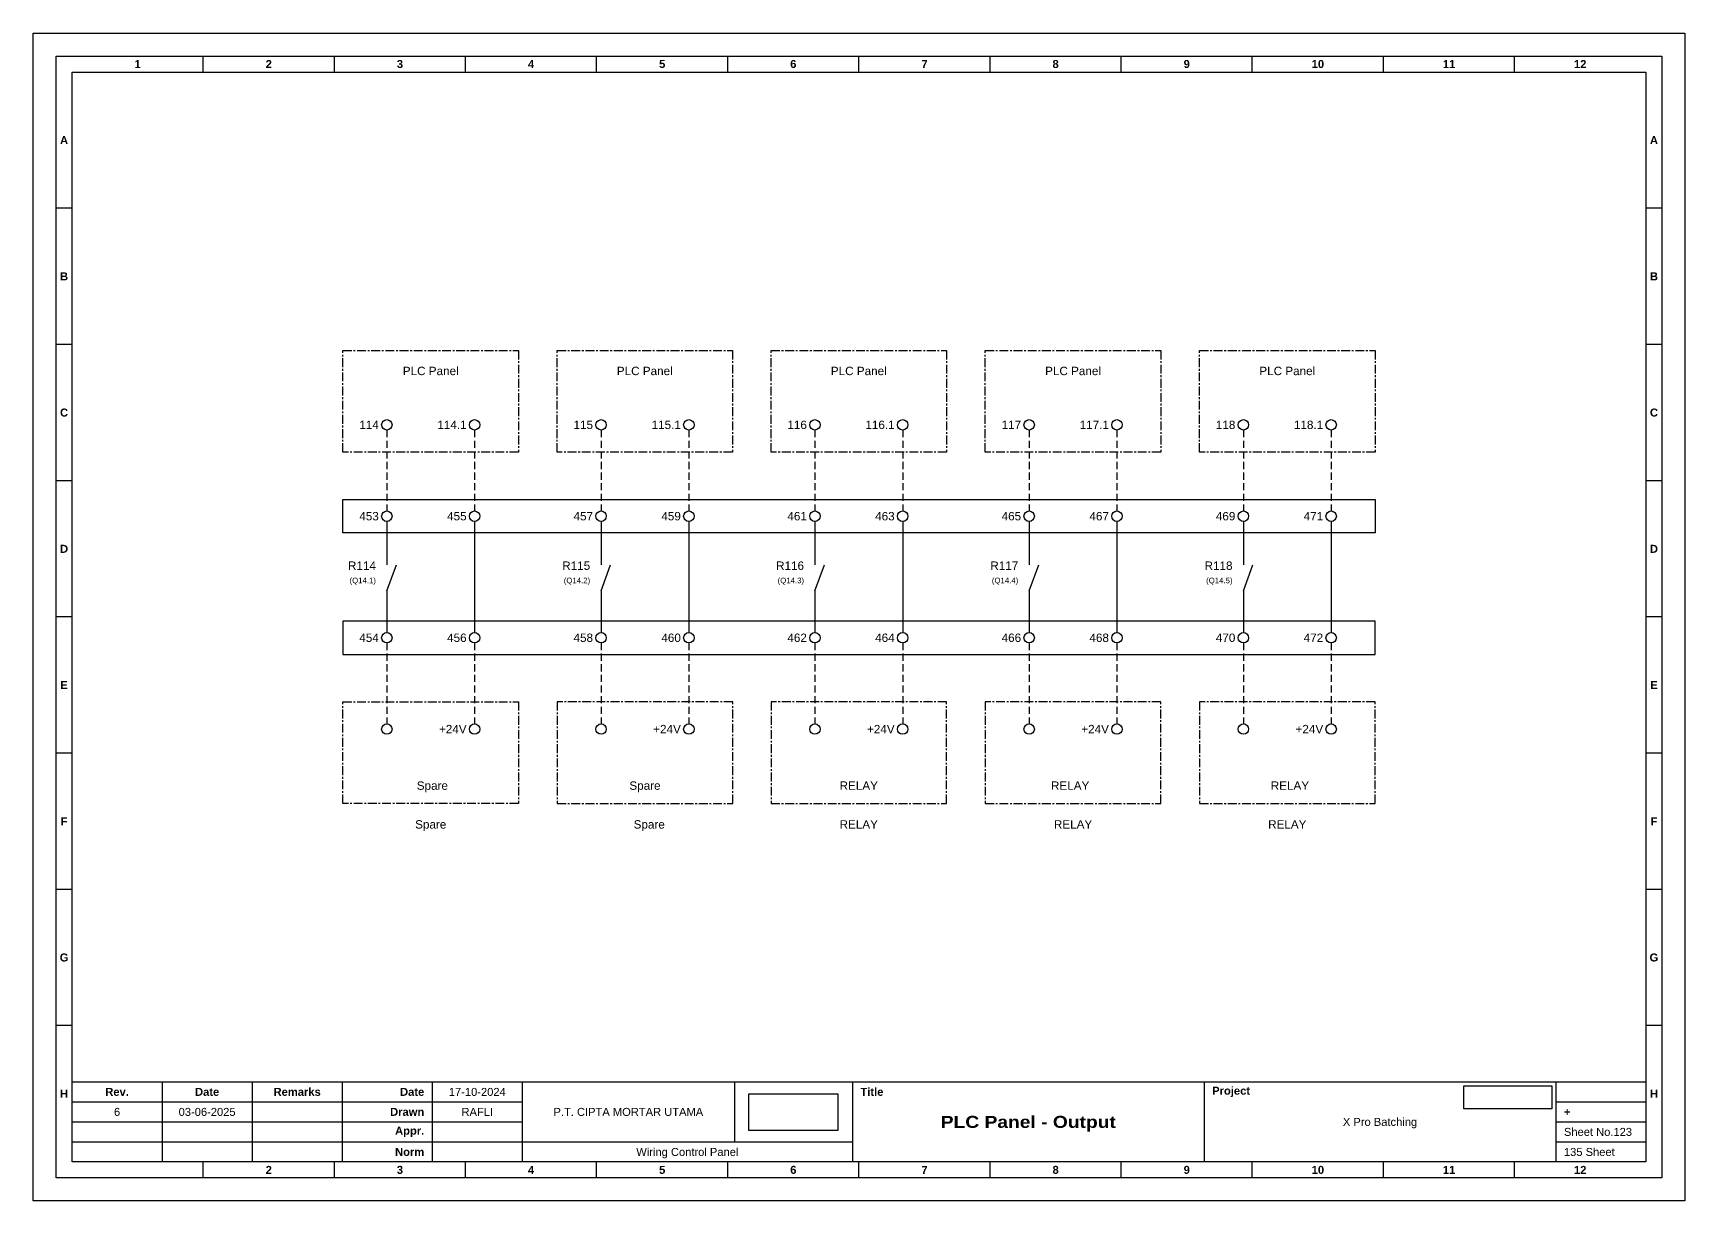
# Model space of a CAD drawing. Header units: millimetres. Extents: x 7759 to 13246, y 5489 to 6217.
# Drawn here: x 12257.9 to 12553.9, y 5747.9 to 5957.2 of the extents above; entities that cross this region are included whole.
import ezdxf
from ezdxf.enums import TextEntityAlignment as Align

# ---------------------------------------------------------------- set-up
doc = ezdxf.new("R2010")
doc.units = ezdxf.units.MM
doc.linetypes.add('CENTER', pattern=[50.8, 31.75, -6.35, 6.35, -6.35])
doc.linetypes.add('HIDDEN', pattern=[9.525, 6.35, -3.175])
doc.styles.add('Bold', font='ariblk.ttf', dxfattribs={"height": 25.4})
doc.styles.get("Standard").update_dxf_attribs({"font": 'arial.ttf'})
picture_1 = doc.add_image_def('image1.png', size_in_pixel=(2048, 847))
picture_2 = doc.add_image_def('image2.png', size_in_pixel=(2092, 542))

# ---------------------------------------------------------------- blocks, each defined once
blk = doc.blocks.new('KOP MU PROJECT')
at = {"color": 6, "ltscale": 50}
for p, q in [((27.74, 184.05), (27.74, 186.66)), ((49.13, 184.05), (49.13, 186.66)), ((70.51, 184.05), (70.51, 186.66)), ((91.89, 184.05), (91.89, 186.66)), ((113.27, 184.05), (113.27, 186.66)), ((134.66, 184.05), (134.66, 186.66)), ((156.04, 184.05), (156.04, 186.66)), ((177.42, 184.05), (177.42, 186.66)), ((198.8, 184.05), (198.8, 186.66)), ((220.19, 184.05), (220.19, 186.66)), ((241.57, 184.05), (241.57, 186.66)), ((6.36, 161.84), (3.75, 161.84)), ((265.59, 161.84), (262.98, 161.84)), ((6.36, 139.63), (3.75, 139.63)), ((265.59, 139.63), (262.98, 139.63)), ((6.36, 117.42), (3.75, 117.42)), ((265.59, 117.42), (262.98, 117.42)), ((6.36, 95.22), (3.75, 95.22)), ((265.59, 95.22), (262.98, 95.22)), ((6.36, 73.01), (3.75, 73.01)), ((265.59, 73.01), (262.98, 73.01)), ((6.36, 50.8), (3.75, 50.8)), ((265.59, 50.8), (262.98, 50.8)), ((6.36, 28.59), (3.75, 28.59)), ((265.59, 28.59), (262.98, 28.59)), ((27.74, 3.75), (27.74, 6.36)), ((49.13, 3.75), (49.13, 6.36)), ((70.51, 3.75), (70.51, 6.36)), ((91.89, 3.75), (91.89, 6.36)), ((113.27, 3.75), (113.27, 6.36)), ((134.66, 3.75), (134.66, 6.36)), ((156.04, 3.75), (156.04, 6.36)), ((177.42, 3.75), (177.42, 6.36)), ((198.8, 3.75), (198.8, 6.36)), ((220.19, 3.75), (220.19, 6.36)), ((241.57, 3.75), (241.57, 6.36))]:
    blk.add_line(p, q, dxfattribs=at)
at = {"ltscale": 50}
for p, q in [((6.36, 19.41), (262.98, 19.41)), ((21.04, 19.41), (21.04, 6.36)), ((35.72, 19.41), (35.72, 6.36)), ((50.41, 19.41), (50.41, 6.36)), ((65.09, 19.41), (65.09, 6.36)), ((79.77, 19.41), (79.77, 6.36)), ((114.35, 19.41), (114.35, 9.62)), ((133.6, 19.41), (133.6, 6.36)), ((190.95, 19.41), (190.95, 6.36)), ((248.3, 19.41), (248.3, 6.36)), ((6.36, 16.15), (79.77, 16.15)), ((248.3, 16.15), (262.98, 16.15)), ((6.36, 12.89), (79.77, 12.89)), ((248.3, 12.89), (262.98, 12.89)), ((6.36, 9.62), (133.6, 9.62)), ((248.3, 9.62), (262.98, 9.62))]:
    blk.add_line(p, q, dxfattribs=at)
at = {"color": 1, "ltscale": 50}
blk.add_lwpolyline([(269.34, 0), (0, 0), (0, 190.41), (269.34, 190.41)], close=True, dxfattribs=at)
at = {"color": 6, "ltscale": 50}
for points in [[(265.59, 3.75), (3.75, 3.75), (3.75, 186.66), (265.59, 186.66)], [(262.98, 6.36), (6.36, 6.36), (6.36, 184.05), (262.98, 184.05)]]:
    blk.add_lwpolyline(points, close=True, dxfattribs=at)
at = {"ltscale": 50, "char_height": 1.305, "attachment_point": 4}
for s, width, heights, insert in [('\\pxqc;{\\fArial|b1|i0|c0|p34;1}', 21.3825, [2.51], (6.36, 185.36)), ('\\pxqc;{\\fArial|b1|i0|c0|p34;2}', 21.3825, [2.51], (27.74, 185.36)), ('\\pxqc;{\\fArial|b1|i0|c0|p34;3}', 21.3825, [2.51], (49.13, 185.36)), ('\\pxqc;{\\fArial|b1|i0|c0|p34;4}', 21.3825, [2.51], (70.51, 185.36)), ('\\pxqc;{\\fArial|b1|i0|c0|p34;5}', 21.3825, [2.51], (91.89, 185.36)), ('\\pxqc;{\\fArial|b1|i0|c0|p34;6}', 21.3825, [2.51], (113.27, 185.36)), ('\\pxqc;{\\fArial|b1|i0|c0|p34;7}', 21.3825, [2.51], (134.66, 185.36)), ('\\pxqc;{\\fArial|b1|i0|c0|p34;8}', 21.3825, [2.51], (156.04, 185.36)), ('\\pxqc;{\\fArial|b1|i0|c0|p34;9}', 21.3825, [2.51], (177.42, 185.36)), ('\\pxqc;{\\fArial|b1|i0|c0|p34;10}', 21.3825, [2.51], (198.8, 185.36)), ('\\pxqc;{\\fArial|b1|i0|c0|p34;11}', 21.3825, [2.51], (220.19, 185.36)), ('\\pxqc;{\\fArial|b1|i0|c0|p34;12}', 21.3825, [2.51], (241.57, 185.36)), ('\\pxqc;{\\fArial|b1|i0|c0|p34;A}', 2.61, [2.51], (3.75, 172.95)), ('\\pxqc;{\\fArial|b1|i0|c0|p34;A}', 2.61, [2.51], (262.98, 172.95)), ('\\pxqc;{\\fArial|b1|i0|c0|p34;B}', 2.61, [2.51], (3.75, 150.74)), ('\\pxqc;{\\fArial|b1|i0|c0|p34;B}', 2.61, [2.51], (262.98, 150.74)), ('\\pxqc;{\\fArial|b1|i0|c0|p34;C}', 2.61, [2.51], (3.75, 128.53)), ('\\pxqc;{\\fArial|b1|i0|c0|p34;C}', 2.61, [2.51], (262.98, 128.53)), ('\\pxqc;{\\fArial|b1|i0|c0|p34;D}', 2.61, [2.51], (3.75, 106.32)), ('\\pxqc;{\\fArial|b1|i0|c0|p34;D}', 2.61, [2.51], (262.98, 106.32)), ('\\pxqc;{\\fArial|b1|i0|c0|p34;E}', 2.61, [2.51], (3.75, 84.11)), ('\\pxqc;{\\fArial|b1|i0|c0|p34;E}', 2.61, [2.51], (262.98, 84.11)), ('\\pxqc;{\\fArial|b1|i0|c0|p34;F}', 2.61, [2.51], (3.75, 61.9)), ('\\pxqc;{\\fArial|b1|i0|c0|p34;F}', 2.61, [2.51], (262.98, 61.9)), ('\\pxqc;{\\fArial|b1|i0|c0|p34;G}', 2.61, [2.51], (3.75, 39.69)), ('\\pxqc;{\\fArial|b1|i0|c0|p34;G}', 2.61, [2.51], (262.98, 39.69)), ('\\pxqc;{\\fArial|b1|i0|c0|p34;H}', 2.61, [2.51], (3.75, 17.47)), ('\\pxqc;{\\fArial|b1|i0|c0|p34;Rev.}', 14.6811, [2.88], (6.36, 17.78)), ('\\pxqc;{\\fArial|b1|i0|c0|p34;Date}', 14.6811, [2.88], (21.04, 17.78)), ('\\pxqc;{\\fArial|b1|i0|c0|p34;Remarks}', 14.6811, [2.88], (35.72, 17.78)), ('\\pxqr;{\\fArial|b1|i0|c0|p34;Date}', 13.3761, [2.88], (50.41, 17.78)), ('\\pxql;{\\fArial|b1|i0|c0|p34;Title}', 50.2419, [2.88], (134.9, 17.78)), ('\\pxql;{\\fArial|b1|i0|c0|p34;Project}', 50.2419, [2.88], (192.25, 17.78)), ('\\pxqc;{\\fArial|b1|i0|c0|p34;H}', 2.61, [2.51], (262.98, 17.47)), ('\\pxqr;{\\fArial|b1|i0|c0|p34;Drawn}', 13.3761, [2.88], (50.41, 14.52)), ('\\pxql;{\\fArial|b1|i0|c0|p34;+}', 14.6811, [2.88], (249.61, 14.52)), ('\\pxqr;{\\fArial|b1|i0|c0|p34;Appr.}', 13.3761, [2.88], (50.41, 11.26)), ('\\pxqr;{\\fArial|b1|i0|c0|p34;Norm}', 13.3761, [2.88], (50.41, 7.99)), ('\\pxqc;{\\fArial|b1|i0|c0|p34;2}', 21.3825, [2.51], (27.74, 5.06)), ('\\pxqc;{\\fArial|b1|i0|c0|p34;3}', 21.3825, [2.51], (49.13, 5.06)), ('\\pxqc;{\\fArial|b1|i0|c0|p34;4}', 21.3825, [2.51], (70.51, 5.06)), ('\\pxqc;{\\fArial|b1|i0|c0|p34;5}', 21.3825, [2.51], (91.89, 5.06)), ('\\pxqc;{\\fArial|b1|i0|c0|p34;6}', 21.3825, [2.51], (113.27, 5.06)), ('\\pxqc;{\\fArial|b1|i0|c0|p34;7}', 21.3825, [2.51], (134.66, 5.06)), ('\\pxqc;{\\fArial|b1|i0|c0|p34;8}', 21.3825, [2.51], (156.04, 5.06)), ('\\pxqc;{\\fArial|b1|i0|c0|p34;9}', 21.3825, [2.51], (177.42, 5.06)), ('\\pxqc;{\\fArial|b1|i0|c0|p34;10}', 21.3825, [2.51], (198.8, 5.06)), ('\\pxqc;{\\fArial|b1|i0|c0|p34;11}', 21.3825, [2.51], (220.19, 5.06)), ('\\pxqc;{\\fArial|b1|i0|c0|p34;12}', 21.3825, [2.51], (241.57, 5.06))]:
    blk.add_mtext_dynamic_manual_height_columns(s, width=width, gutter_width=0.0326, heights=heights, dxfattribs=dict(at, insert=insert))
at = {"ltscale": 50}
for tag, p in [('DATECREATED', (72.43, 17.78)), ('REV', (13.7, 14.52)), ('REVDATE', (28.38, 14.52)), ('REMARKS', (43.06, 14.52)), ('DRAWN', (72.43, 14.52)), ('COMPANY', (97.06, 14.52)), ('PROJECT', (219.62, 12.89)), ('APPR', (72.43, 11.26)), ('NORM', (72.43, 7.99)), ('DRAWINGCATEGORY', (106.68, 7.99)), ('DESCRIPTION', (162.27, 10.03))]:
    blk.add_attdef(tag, text='', height=1.3, dxfattribs=at).set_placement(p, align=Align.MIDDLE_CENTER)
at = {"ltscale": 50, "style": 'Bold'}
blk.add_attdef('TITLE', text='', height=1.96, dxfattribs=at).set_placement((162.27, 12.89), align=Align.MIDDLE_CENTER)
at = {"ltscale": 50}
for tag, p in [('SHEETNUMBER', (249.61, 11.26)), ('TOTALSHEET', (249.61, 7.99))]:
    blk.add_attdef(tag, text='', height=1.3, dxfattribs=at).set_placement(p, align=Align.MIDDLE_LEFT)
image = blk.add_image(picture_1, insert=(116.72, 11.48), size_in_units=(14.5, 6), dxfattribs=at)
image.dxf.flags = 15
image = blk.add_image(picture_2, insert=(233.29, 15.04), size_in_units=(14.36, 3.72), dxfattribs=at)
image.dxf.flags = 15

msp = doc.modelspace()

# ---------------------------------------------------------------- linework, layer by layer
at = {"linetype": 'HIDDEN', "ltscale": 0.2}
for p, q in [((12321.27, 5886.04), (12321.27, 5871.55)), ((12337, 5886.04), (12337, 5871.55)), ((12359.67, 5886.04), (12359.67, 5871.55)), ((12375.41, 5886.04), (12375.41, 5871.55)), ((12398, 5886.04), (12398, 5871.55)), ((12413.73, 5886.04), (12413.73, 5871.55)), ((12436.4, 5886.04), (12436.4, 5871.55)), ((12452.13, 5886.04), (12452.13, 5871.55)), ((12474.8, 5886.04), (12474.8, 5871.55)), ((12490.53, 5886.04), (12490.53, 5871.55)), ((12321.27, 5847.88), (12321.27, 5833.39)), ((12337, 5847.88), (12337, 5833.39)), ((12359.67, 5847.88), (12359.67, 5833.39)), ((12375.41, 5847.88), (12375.41, 5833.39)), ((12398, 5847.88), (12398, 5833.39)), ((12413.73, 5847.88), (12413.73, 5833.39)), ((12436.4, 5847.88), (12436.4, 5833.39)), ((12452.13, 5847.88), (12452.13, 5833.39)), ((12474.8, 5847.88), (12474.8, 5833.39)), ((12490.53, 5847.88), (12490.53, 5833.39))]:
    msp.add_line(p, q, dxfattribs=at)
at = {"ltscale": 0.2}
for p, q in [((12321.27, 5869.67), (12321.27, 5861.91)), ((12337, 5869.67), (12337, 5849.76)), ((12359.67, 5869.67), (12359.67, 5861.91)), ((12375.41, 5869.67), (12375.41, 5849.76)), ((12398, 5869.67), (12398, 5861.91)), ((12413.73, 5869.67), (12413.73, 5849.76)), ((12436.4, 5869.67), (12436.4, 5861.91)), ((12452.13, 5869.67), (12452.13, 5849.76)), ((12474.8, 5869.67), (12474.8, 5861.91)), ((12490.53, 5869.67), (12490.53, 5849.76)), ((12321.27, 5857.21), (12322.98, 5861.91)), ((12359.67, 5857.21), (12361.38, 5861.91)), ((12398, 5857.21), (12399.71, 5861.91)), ((12436.4, 5857.21), (12438.11, 5861.91)), ((12474.8, 5857.21), (12476.51, 5861.91)), ((12321.27, 5857.21), (12321.27, 5849.76)), ((12359.67, 5857.21), (12359.67, 5849.76)), ((12398, 5857.21), (12398, 5849.76)), ((12436.4, 5857.21), (12436.4, 5849.76)), ((12474.8, 5857.21), (12474.8, 5849.76))]:
    msp.add_line(p, q, dxfattribs=at)
at = {"linetype": 'CENTER', "ltscale": 0.05}
for points in [[(12313.4, 5900.3), (12344.87, 5900.3), (12344.87, 5882.08), (12313.4, 5882.08)], [(12351.8, 5900.3), (12383.2, 5900.3), (12383.2, 5882.08), (12351.8, 5882.08)], [(12390.13, 5900.3), (12421.6, 5900.3), (12421.6, 5882.08), (12390.13, 5882.08)], [(12428.53, 5900.3), (12460, 5900.3), (12460, 5882.08), (12428.53, 5882.08)], [(12466.93, 5900.3), (12498.4, 5900.3), (12498.4, 5882.08), (12466.93, 5882.08)], [(12313.4, 5837.35), (12344.87, 5837.35), (12344.87, 5819.12), (12313.4, 5819.12)], [(12351.8, 5819.12), (12383.27, 5819.12), (12383.27, 5837.35), (12351.8, 5837.35)], [(12390.13, 5819.12), (12421.6, 5819.12), (12421.6, 5837.35), (12390.13, 5837.35)], [(12428.53, 5819.12), (12460, 5819.12), (12460, 5837.35), (12428.53, 5837.35)], [(12466.93, 5819.12), (12498.4, 5819.12), (12498.4, 5837.35), (12466.93, 5837.35)]]:
    msp.add_lwpolyline(points, close=True, dxfattribs=at)
at = {"ltscale": 0.05}
for points in [[(12313.4, 5873.61), (12498.4, 5873.61), (12498.4, 5867.6), (12313.4, 5867.6)], [(12313.4, 5845.81), (12498.4, 5845.81), (12498.4, 5851.82), (12313.4, 5851.82)]]:
    msp.add_lwpolyline(points, close=True, dxfattribs=at)
for centre in [(12321.27, 5886.98), (12337, 5886.98), (12359.67, 5886.98), (12375.41, 5886.98), (12398, 5886.98), (12413.73, 5886.98), (12436.4, 5886.98), (12452.13, 5886.98), (12474.8, 5886.98), (12490.53, 5886.98), (12321.27, 5870.61), (12337, 5870.61), (12359.67, 5870.61), (12375.41, 5870.61), (12398, 5870.61), (12413.73, 5870.61), (12436.4, 5870.61), (12452.13, 5870.61), (12474.8, 5870.61), (12490.53, 5870.61), (12321.27, 5848.82), (12337, 5848.82), (12359.67, 5848.82), (12375.41, 5848.82), (12398, 5848.82), (12413.73, 5848.82), (12436.4, 5848.82), (12452.13, 5848.82), (12474.8, 5848.82), (12490.53, 5848.82), (12321.27, 5832.45), (12337, 5832.45), (12359.67, 5832.45), (12375.41, 5832.45), (12398, 5832.45), (12413.73, 5832.45), (12436.4, 5832.45), (12452.13, 5832.45), (12474.8, 5832.45), (12490.53, 5832.45)]:
    msp.add_circle(centre, 0.938)

# ---------------------------------------------------------------- block references
at = {"xscale": 1.099296583304004, "yscale": 1.099296583304004, "zscale": 1.099296583304004}
msp.add_blockref('KOP MU PROJECT', (12257.86, 5747.88), dxfattribs=at).add_auto_attribs({'TITLE': 'PLC Panel - Output', 'PROJECT': 'X Pro Batching', 'COMPANY': 'P.T. CIPTA MORTAR UTAMA', 'DRAWINGCATEGORY': 'Wiring Control Panel', 'DRAWN': 'RAFLI', 'DATECREATED': '17-10-2024', 'REVDATE': '03-06-2025', 'REV': '6', 'SHEETNUMBER': 'Sheet No.123', 'TOTALSHEET': '135 Sheet'})

# ---------------------------------------------------------------- texts
for s, p in [('PLC Panel', (12329.14, 5897.39)), ('PLC Panel', (12367.5, 5897.39)), ('PLC Panel', (12405.86, 5897.39)), ('PLC Panel', (12444.27, 5897.39)), ('PLC Panel', (12482.67, 5897.39)), ('Spare', (12329.14, 5816.12)), ('Spare', (12368.3, 5816.12)), ('RELAY', (12405.86, 5816.12)), ('RELAY', (12444.27, 5816.12)), ('RELAY', (12482.67, 5816.12))]:
    msp.add_text(s, height=1.5).set_placement(p, align=Align.TOP_CENTER)
for s, height, p in [('114', 1.5, (12319.83, 5886.98)), ('114.1', 1.5, (12335.57, 5886.98)), ('115', 1.5, (12358.23, 5886.98)), ('115.1', 1.5, (12373.97, 5886.98)), ('116', 1.5, (12396.56, 5886.98)), ('116.1', 1.5, (12412.29, 5886.98)), ('117', 1.5, (12434.96, 5886.98)), ('117.1', 1.5, (12450.7, 5886.98)), ('118', 1.5, (12473.36, 5886.98)), ('118.1', 1.5, (12489.1, 5886.98)), ('453', 1.5, (12319.83, 5870.61)), ('455', 1.5, (12335.57, 5870.61)), ('457', 1.5, (12358.23, 5870.61)), ('459', 1.5, (12373.97, 5870.61)), ('461', 1.5, (12396.56, 5870.61)), ('463', 1.5, (12412.29, 5870.61)), ('465', 1.5, (12434.96, 5870.61)), ('467', 1.5, (12450.7, 5870.61)), ('469', 1.5, (12473.36, 5870.61)), ('471', 1.5, (12489.1, 5870.61)), ('R114', 1.5, (12319.32, 5861.74)), ('(Q14.1)', 1, (12319.32, 5859.09)), ('R115', 1.5, (12357.72, 5861.74)), ('(Q14.2)', 1, (12357.72, 5859.09)), ('R116', 1.5, (12396.05, 5861.74)), ('(Q14.3)', 1, (12396.05, 5859.09)), ('R117', 1.5, (12434.45, 5861.74)), ('(Q14.4)', 1, (12434.45, 5859.09)), ('R118', 1.5, (12472.85, 5861.74)), ('(Q14.5)', 1, (12472.85, 5859.09)), ('454', 1.5, (12319.83, 5848.82)), ('456', 1.5, (12335.57, 5848.82)), ('458', 1.5, (12358.23, 5848.82)), ('460', 1.5, (12373.97, 5848.82)), ('462', 1.5, (12396.56, 5848.82)), ('464', 1.5, (12412.29, 5848.82)), ('466', 1.5, (12434.96, 5848.82)), ('468', 1.5, (12450.7, 5848.82)), ('470', 1.5, (12473.36, 5848.82)), ('472', 1.5, (12489.1, 5848.82)), ('+24V', 1.5, (12335.57, 5832.45)), ('+24V', 1.5, (12373.97, 5832.45)), ('+24V', 1.5, (12412.29, 5832.45)), ('+24V', 1.5, (12450.7, 5832.45)), ('+24V', 1.5, (12489.1, 5832.45))]:
    msp.add_text(s, height=height).set_placement(p, align=Align.MIDDLE_RIGHT)
for s, p in [('Spare', (12329.43, 5821.12)), ('Spare', (12367.54, 5821.12)), ('RELAY', (12405.86, 5821.12)), ('RELAY', (12443.75, 5821.12)), ('RELAY', (12483.14, 5821.12))]:
    msp.add_text(s, height=1.5).set_placement(p, align=Align.BOTTOM_CENTER)

doc.saveas('drawing.dxf')
